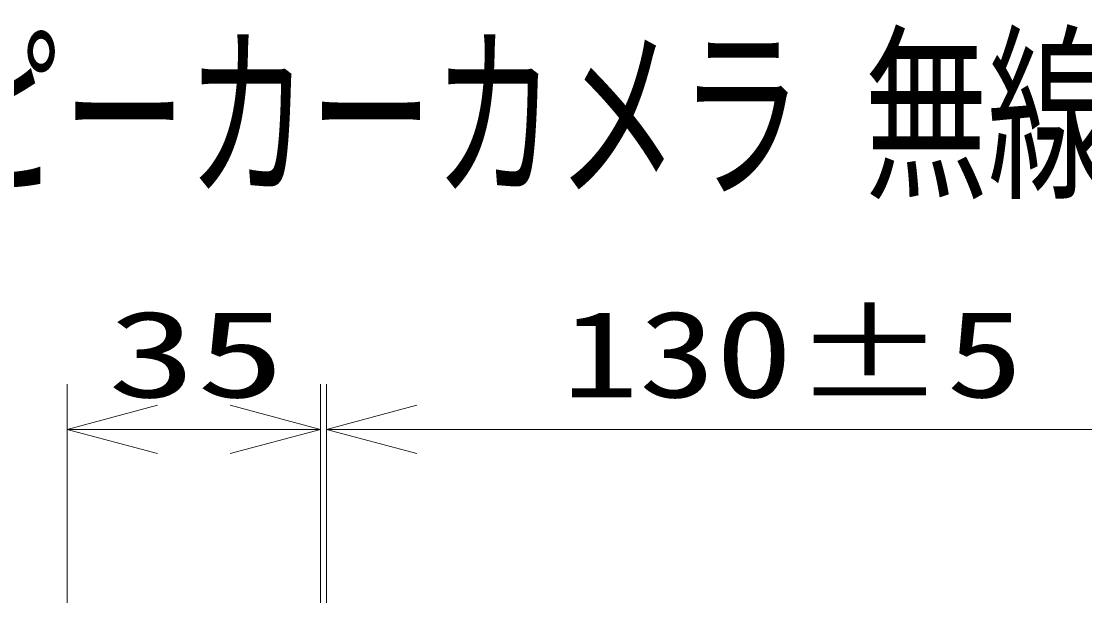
# Model space of a CAD drawing. Units: millimetres on the paper. Extents: x -62 to 64, y -59 to 59.
# Drawn here: x 0.89 to 30.31, y 43.44 to 59.33 of the extents above; entities that cross this region are included whole.
import ezdxf
from ezdxf.enums import TextEntityAlignment as Align

# ---------------------------------------------------------------- set-up
doc = ezdxf.new("R2010")
doc.units = ezdxf.units.MM
doc.layers.add('0-0_MOJI1', color=7, linetype='Continuous')
doc.layers.add('0-4_SUNPO', color=7, linetype='Continuous', lineweight=9)
doc.layers.add('0-5_0', color=7, linetype='Continuous', lineweight=9)
doc.styles.add('ＭＳ ゴシック', font='')
doc.styles.get('ＭＳ ゴシック').set_extended_font_data('MS Gothic')

# ---------------------------------------------------------------- blocks, each defined once
blk = doc.blocks.new('_Open30')
at = {"layer": '0-5_0'}
blk.add_line((0, 0), (-1, 0), dxfattribs=at)
blk.add_lwpolyline([(-1, 0.2679), (0, 0), (-1, -0.2679)], dxfattribs=at)

msp = doc.modelspace()

# ---------------------------------------------------------------- linework, layer by layer
at = {"layer": '0-4_SUNPO'}
for p, q in [((2.159, 39.022), (2.159, 49.288)), ((9.173, 42.712), (9.173, 49.288)), ((9.333, 32.555), (9.333, 49.288)), ((4.659, 48.038), (6.673, 48.038)), ((11.833, 48.038), (32.841, 48.038))]:
    msp.add_line(p, q, dxfattribs=at)

# ---------------------------------------------------------------- block references
at = {"layer": '0-4_SUNPO', "xscale": 2.5, "yscale": 2.5, "rotation": 180}
for p in [(2.159, 48.038), (9.333, 48.038)]:
    msp.add_blockref('_Open30', p, dxfattribs=at)
at = {"layer": '0-4_SUNPO', "xscale": 2.5, "yscale": 2.5}
msp.add_blockref('_Open30', (9.173, 48.038), dxfattribs=at)

# ---------------------------------------------------------------- texts
at = {"layer": '0-0_MOJI1', "style": 'ＭＳ ゴシック', "width": 0.65}
msp.add_text('Ｒｅｍｏ専用２ＭＰスピーカーカメラ 無線（カメラ取付台付）', height=3.849, dxfattribs=at).set_placement((-35.5, 53.678), align=Align.BOTTOM_LEFT)
at = {"layer": '0-4_SUNPO', "style": 'ＭＳ ゴシック'}
for s, width, p in [('130±5', 1.3, (15.849, 48.2)), ('35', 1.5, (3.28, 48.2))]:
    msp.add_text(s, height=2.405, dxfattribs=dict(at, width=width)).set_placement(p, align=Align.BOTTOM_LEFT)

doc.saveas('drawing.dxf')
